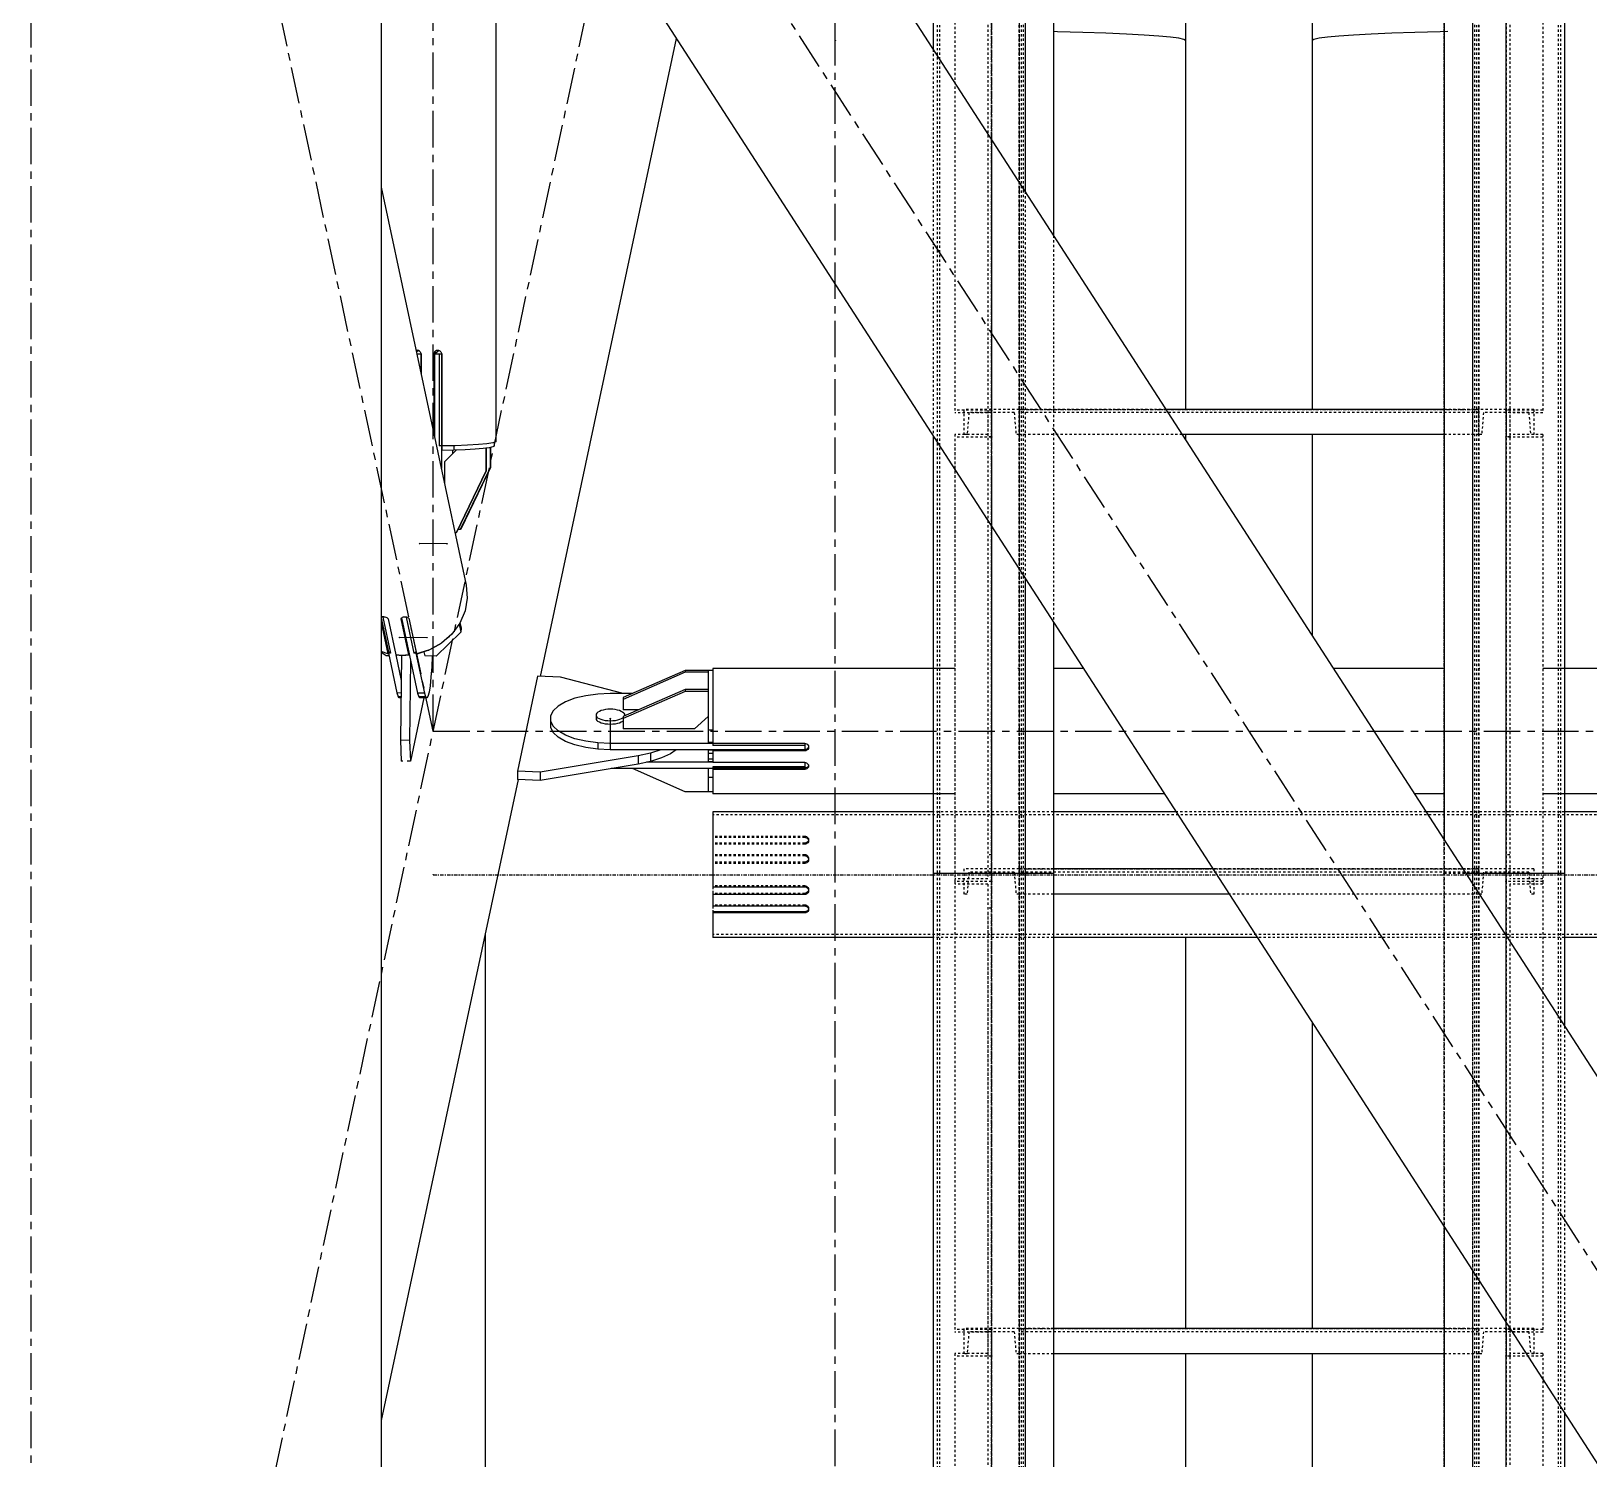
# Model space of a CAD drawing. Header units: millimetres. Extents: x 5143 to 30813, y 232 to 21408.
# Drawn here: x 11840 to 12179, y 7791.9 to 8102.6 of the extents above; entities that cross this region are included whole.
import ezdxf

# ---------------------------------------------------------------- set-up
doc = ezdxf.new("R2010")
doc.units = ezdxf.units.MM
doc.header["$LTSCALE"] = 0.25
for name, pattern in [('CENTER', [50.8, 31.75, -6.35, 6.35, -6.35]), ('XKITLINE00', [0]), ('XKITLINE02', [4, 2, -2]), ('XKITLINE03', [6, 3, -1, 1, -1])]:
    doc.linetypes.add(name, pattern=pattern)

msp = doc.modelspace()

# ---------------------------------------------------------------- linework, layer by layer
at = {"color": 3, "linetype": 'XKITLINE02'}
for p, q in [((12037.16, 9590.91), (12037.15, 7919.31)), ((12037.69, 9590.91), (12037.69, 7919.31)), ((12054.92, 9590.91), (12054.92, 7919.31)), ((12055, 9590.95), (12055, 7919.31)), ((12055.46, 9590.91), (12055.45, 7919.31)), ((12055.85, 9590.95), (12055.85, 7919.31)), ((12147.49, 9590.95), (12147.48, 7919.31)), ((12147.49, 9590.95), (12147.48, 7919.31)), ((12154.14, 9590.95), (12154.13, 7919.31)), ((12154.14, 9590.95), (12154.13, 7919.31)), ((12154.54, 9590.91), (12154.53, 7919.31)), ((12154.99, 9590.95), (12154.98, 7919.31)), ((12154.99, 9590.95), (12154.98, 7919.31)), ((12155.07, 9590.91), (12155.07, 7919.31)), ((12172.3, 9590.91), (12172.3, 7919.31)), ((12172.84, 9590.91), (12172.83, 7919.31)), ((12041, 8117.52), (12041, 8019.49)), ((12048.2, 8116.94), (12048.2, 8014.27)), ((12049, 8117.52), (12049, 8014.27)), ((12160.98, 8117.52), (12160.98, 8014.27)), ((12161.78, 8116.94), (12161.78, 8014.27)), ((12168.98, 8117.52), (12168.98, 8019.49)), ((12036.3, 8098.61), (12036.3, 8014.5)), ((12049, 8078.96), (12049, 8020.07)), ((12056.3, 8067.66), (12056.3, 7983.55)), ((12062.5, 8058.07), (12062.5, 7973.96)), ((12049, 8020.07), (12041, 8020.07)), ((12048.2, 8019.49), (12041, 8019.49)), ((12043, 8020.27), (12043, 8014.77)), ((12055, 8020.27), (12043, 8020.27)), ((12043, 8020.27), (12043, 8014.77)), ((12044.07, 8019.57), (12043.68, 8014.77)), ((12044.07, 8019.57), (12043.68, 8014.77)), ((12053.94, 8019.57), (12044.07, 8019.57)), ((12049, 8020.09), (12048.2, 8020.09)), ((12048.2, 8020.09), (12048.2, 7918.11)), ((12049, 8020.09), (12049, 7922.34)), ((12053.94, 8019.57), (12054.32, 8014.77)), ((12053.94, 8019.57), (12054.32, 8014.77)), ((12055, 8020.27), (12055, 8014.77)), ((12055, 8020.27), (12055, 8014.77)), ((12055, 8020.27), (12055, 8014.77)), ((12086.93, 8020.27), (12055, 8020.27)), ((12154.98, 8019.57), (12055, 8019.57)), ((12154.98, 8020.27), (12147.48, 8020.27)), ((12154.98, 8020.27), (12154.98, 8014.77)), ((12154.98, 8020.27), (12154.98, 8014.77)), ((12166.98, 8020.27), (12154.98, 8020.27)), ((12154.98, 8020.27), (12154.98, 8014.77)), ((12156.05, 8019.57), (12155.66, 8014.77)), ((12156.05, 8019.57), (12155.66, 8014.77)), ((12165.92, 8019.57), (12156.05, 8019.57)), ((12160.98, 8020.09), (12160.98, 7917.52)), ((12161.78, 8020.09), (12160.98, 8020.09)), ((12168.98, 8020.07), (12160.98, 8020.07)), ((12161.78, 8020.09), (12161.78, 7918.11)), ((12168.98, 8019.49), (12161.78, 8019.49)), ((12165.92, 8019.57), (12166.3, 8014.77)), ((12165.92, 8019.57), (12166.3, 8014.77)), ((12166.98, 8020.27), (12166.98, 8014.77)), ((12166.98, 8020.27), (12166.98, 8014.77)), ((12048.2, 8014.84), (12041, 8014.84)), ((12041, 8014.84), (12041, 7919.31)), ((12049, 8014.26), (12041, 8014.26)), ((12043.68, 8014.77), (12043, 8014.77)), ((12049, 8014.27), (12048.2, 8014.27)), ((12055, 8014.77), (12054.32, 8014.77)), ((12090.49, 8014.77), (12055, 8014.77)), ((12154.98, 8014.77), (12147.48, 8014.77)), ((12155.66, 8014.77), (12154.98, 8014.77)), ((12161.78, 8014.27), (12160.98, 8014.27)), ((12168.98, 8014.26), (12160.98, 8014.26)), ((12168.98, 8014.84), (12161.78, 8014.84)), ((12166.98, 8014.77), (12166.3, 8014.77)), ((12168.98, 8014.84), (12168.98, 7917.52)), ((12041, 8011.96), (12041, 7917.52)), ((12049, 8008.49), (12049, 7917.52)), ((12062.5, 7932.67), (12036.3, 7932.67)), ((12143.56, 7932.67), (12089.19, 7932.67)), ((12173.68, 7932.67), (12147.48, 7932.67)), ((11988.33, 7932.07), (11988.33, 7926.83)), ((12221.66, 7932.07), (11988.33, 7932.07)), ((12008.33, 7927.36), (11988.33, 7927.36)), ((12008.33, 7927.09), (11988.33, 7927.09)), ((11988.33, 7926.83), (11988.33, 7919.31)), ((12008.33, 7925.9), (11988.33, 7925.9)), ((12008.33, 7925.65), (11988.33, 7925.65)), ((12008.33, 7927.36), (12008.33, 7927.09)), ((12008.6, 7927.31), (12008.33, 7927.36)), ((12008.6, 7927.06), (12008.33, 7927.09)), ((12008.6, 7925.93), (12008.33, 7925.9)), ((12008.33, 7925.9), (12008.33, 7925.65)), ((12008.6, 7925.68), (12008.33, 7925.65)), ((12008.83, 7927.22), (12008.6, 7927.31)), ((12008.83, 7926.97), (12008.6, 7927.06)), ((12008.83, 7926.04), (12008.6, 7925.93)), ((12008.6, 7925.93), (12008.6, 7925.68)), ((12008.83, 7925.79), (12008.6, 7925.68)), ((12009.02, 7927.06), (12008.83, 7927.22)), ((12008.87, 7926.94), (12008.83, 7926.97)), ((12009.02, 7926.2), (12008.83, 7926.04)), ((12009.02, 7925.95), (12008.83, 7925.79)), ((12009.02, 7926.81), (12008.87, 7926.94)), ((12009.02, 7927.06), (12009.14, 7926.86)), ((12009.02, 7926.81), (12009.14, 7926.61)), ((12009.14, 7926.4), (12009.02, 7926.2)), ((12009.14, 7926.15), (12009.02, 7925.95)), ((12009.14, 7926.86), (12009.18, 7926.63)), ((12009.18, 7926.63), (12009.14, 7926.4)), ((12009.14, 7926.61), (12009.18, 7926.38)), ((12009.18, 7926.38), (12009.14, 7926.15)), ((12009.18, 7926.63), (12009.18, 7926.38)), ((12008.33, 7923.35), (11988.33, 7923.35)), ((12008.33, 7923.1), (11988.33, 7923.1)), ((12008.6, 7923.31), (12008.33, 7923.35)), ((12008.33, 7923.35), (12008.33, 7923.1)), ((12008.6, 7923.06), (12008.33, 7923.1)), ((12008.83, 7923.19), (12008.6, 7923.31)), ((12008.6, 7923.31), (12008.6, 7923.06)), ((12008.83, 7922.94), (12008.6, 7923.06)), ((12009.02, 7923.01), (12008.83, 7923.19)), ((12009.02, 7922.76), (12008.83, 7922.94)), ((12009.02, 7923.01), (12009.14, 7922.79)), ((12009.02, 7922.76), (12009.14, 7922.54)), ((12009.14, 7922.28), (12009.02, 7922.06)), ((12009.14, 7922.79), (12009.18, 7922.53)), ((12009.14, 7922.54), (12009.18, 7922.34)), ((12009.15, 7922.34), (12009.14, 7922.28)), ((12009.18, 7922.29), (12009.14, 7922.03)), ((12009.18, 7922.53), (12009.15, 7922.34)), ((12009.18, 7922.53), (12009.18, 7922.29)), ((12009.18, 7922.34), (12009.18, 7922.29)), ((12049, 7923.35), (12048.2, 7923.35)), ((12161.78, 7923.35), (12160.98, 7923.35)), ((12008.33, 7921.72), (11988.33, 7921.72)), ((12008.33, 7921.45), (11988.33, 7921.45)), ((12008.6, 7921.78), (12008.33, 7921.72)), ((12008.33, 7921.72), (12008.33, 7921.45)), ((12008.6, 7921.5), (12008.33, 7921.45)), ((12008.83, 7921.88), (12008.6, 7921.78)), ((12008.83, 7921.62), (12008.6, 7921.5)), ((12009.02, 7922.06), (12008.83, 7921.88)), ((12008.87, 7921.66), (12008.83, 7921.62)), ((12009.02, 7921.81), (12008.87, 7921.66)), ((12009.14, 7922.03), (12009.02, 7921.81)), ((12037.15, 7919.31), (12037.16, 6234.33)), ((12037.69, 7919.31), (12037.69, 6234.33)), ((12043, 7920.27), (12043, 7914.77)), ((12055, 7920.27), (12043, 7920.27)), ((12043, 7920.27), (12043, 7914.77)), ((12044.07, 7919.57), (12043.68, 7914.77)), ((12044.07, 7919.57), (12043.68, 7914.77)), ((12053.94, 7919.57), (12044.07, 7919.57)), ((12053.94, 7919.57), (12054.32, 7914.77)), ((12053.94, 7919.57), (12054.32, 7914.77)), ((12054.92, 7919.31), (12054.93, 6234.33)), ((12055, 7920.27), (12055, 7914.77)), ((12055, 7920.27), (12055, 7914.77)), ((12055, 7920.27), (12055, 7914.77)), ((12062.5, 7920.27), (12055, 7920.27)), ((12154.98, 7919.57), (12055, 7919.57)), ((12062.5, 7919.31), (12055, 7919.31)), ((12062.5, 7919.31), (12055, 7919.31)), ((12055, 7919.31), (12055, 6234.33)), ((12055.45, 7919.31), (12055.46, 6234.33)), ((12055.85, 7919.31), (12055.85, 6234.33)), ((12154.98, 7920.27), (12097.2, 7920.27)), ((12154.98, 7919.31), (12147.48, 7919.31)), ((12147.48, 7919.31), (12147.48, 6234.33)), ((12147.48, 7919.31), (12147.48, 7842.48)), ((12154.98, 7919.31), (12147.48, 7919.31)), ((12154.98, 7919.31), (12153.68, 7919.31)), ((12154.98, 7919.31), (12153.68, 7919.31)), ((12153.68, 7919.31), (12153.68, 6234.33)), ((12154.13, 7919.31), (12154.13, 6234.33)), ((12154.53, 7919.31), (12154.53, 6234.33)), ((12154.98, 7920.27), (12154.98, 7914.77)), ((12166.98, 7920.27), (12154.98, 7920.27)), ((12154.98, 7920.27), (12154.98, 7914.77)), ((12154.98, 7920.27), (12154.98, 7914.77)), ((12154.98, 7919.31), (12154.98, 6234.33)), ((12155.07, 7919.31), (12155.06, 6234.33)), ((12156.05, 7919.57), (12155.66, 7914.77)), ((12156.05, 7919.57), (12155.66, 7914.77)), ((12165.92, 7919.57), (12156.05, 7919.57)), ((12165.92, 7919.57), (12166.3, 7914.77)), ((12165.92, 7919.57), (12166.3, 7914.77)), ((12166.98, 7920.27), (12166.98, 7914.77)), ((12166.98, 7920.27), (12166.98, 7914.77)), ((12172.3, 7919.31), (12172.3, 6234.33)), ((12172.83, 7919.31), (12172.83, 6234.33)), ((12008.33, 7916.6), (11988.33, 7916.6)), ((11988.33, 7916.5), (11988.33, 7914.95)), ((11988.33, 7916.33), (11988.33, 7905.98)), ((12008.6, 7916.55), (12008.33, 7916.6)), ((12008.33, 7916.6), (12008.33, 7916.33)), ((12008.83, 7916.42), (12008.6, 7916.55)), ((12008.83, 7916.42), (12008.87, 7916.39)), ((12009.02, 7916.24), (12008.87, 7916.39)), ((12009.02, 7916.24), (12009.14, 7916.01)), ((12009.14, 7916.01), (12009.18, 7915.76)), ((12009.18, 7915.76), (12009.16, 7915.64)), ((12009.18, 7915.76), (12009.18, 7915.51)), ((12048.2, 7918.11), (12041, 7918.11)), ((12041, 7917.52), (12041, 7819.49)), ((12049, 7917.52), (12041, 7917.52)), ((12049, 7917.52), (12041, 7917.52)), ((12048.2, 7916.94), (12041, 7916.94)), ((12048.2, 7916.94), (12048.2, 7817.17)), ((12049, 7917.52), (12049, 7814.27)), ((12153.68, 7917), (12153.68, 7832.89)), ((12160.98, 7917.52), (12160.98, 7814.27)), ((12168.98, 7917.52), (12160.98, 7917.52)), ((12168.98, 7917.52), (12160.98, 7917.52)), ((12168.98, 7918.11), (12161.78, 7918.11)), ((12161.78, 7916.94), (12161.78, 7814.27)), ((12168.98, 7916.94), (12161.78, 7916.94)), ((12168.98, 7917.52), (12168.98, 7819.49)), ((12008.33, 7914.95), (11988.33, 7914.95)), ((11988.33, 7913.36), (11988.33, 7912.15)), ((12008.33, 7912.4), (11988.33, 7912.4)), ((11988.33, 7912.15), (11988.33, 7910.86)), ((12008.6, 7912.37), (12008.33, 7912.4)), ((12008.33, 7912.4), (12008.33, 7912.15)), ((12008.83, 7912.26), (12008.6, 7912.37)), ((12008.6, 7912.37), (12008.6, 7912.12)), ((12009.02, 7912.1), (12008.83, 7912.26)), ((12009.02, 7912.1), (12009.14, 7911.9)), ((12043.68, 7914.77), (12043, 7914.77)), ((12055, 7914.77), (12054.32, 7914.77)), ((12062.5, 7914.77), (12055, 7914.77)), ((12154.98, 7914.77), (12100.76, 7914.77)), ((12155.66, 7914.77), (12154.98, 7914.77)), ((12166.98, 7914.77), (12166.3, 7914.77)), ((12008.85, 7910.84), (12008.83, 7910.83)), ((12009.14, 7911.9), (12009.18, 7911.67)), ((12009.18, 7911.67), (12009.16, 7911.54)), ((12009.18, 7911.67), (12009.18, 7911.42)), ((12049, 7911.72), (12048.2, 7911.72)), ((12048.2, 7910.74), (12048.2, 7814.27)), ((12161.78, 7911.72), (12160.98, 7911.72)), ((11988.33, 7907.98), (11988.33, 7906.85)), ((11988.33, 7906.24), (11988.33, 7905.78)), ((12221.66, 7905.98), (11988.33, 7905.98)), ((12062.5, 7905.38), (12036.3, 7905.38)), ((12173.68, 7905.38), (12106.83, 7905.38)), ((12173.68, 7886.06), (12173.68, 7801.95)), ((12049, 7820.07), (12041, 7820.07)), ((12048.2, 7819.49), (12041, 7819.49)), ((12043, 7820.27), (12043, 7814.77)), ((12055, 7820.27), (12043, 7820.27)), ((12043, 7820.27), (12043, 7814.77)), ((12044.07, 7819.57), (12043.68, 7814.77)), ((12044.07, 7819.57), (12043.68, 7814.77)), ((12053.94, 7819.57), (12044.07, 7819.57)), ((12049, 7820.09), (12048.2, 7820.09)), ((12048.2, 7820.09), (12048.2, 7718.11)), ((12049, 7820.09), (12049, 7717.52)), ((12053.94, 7819.57), (12054.32, 7814.77)), ((12053.94, 7819.57), (12054.32, 7814.77)), ((12055, 7820.27), (12055, 7814.77)), ((12055, 7820.27), (12055, 7814.77)), ((12055, 7820.27), (12055, 7814.77)), ((12062.5, 7820.27), (12055, 7820.27)), ((12154.98, 7819.57), (12055, 7819.57)), ((12154.98, 7820.27), (12147.48, 7820.27)), ((12154.98, 7820.27), (12154.98, 7814.77)), ((12154.98, 7820.27), (12154.98, 7814.77)), ((12166.98, 7820.27), (12154.98, 7820.27)), ((12154.98, 7820.27), (12154.98, 7814.77)), ((12156.05, 7819.57), (12155.66, 7814.77)), ((12156.05, 7819.57), (12155.66, 7814.77)), ((12165.92, 7819.57), (12156.05, 7819.57)), ((12160.98, 7820.09), (12160.98, 7717.52)), ((12161.78, 7820.09), (12160.98, 7820.09)), ((12168.98, 7820.07), (12160.98, 7820.07)), ((12161.78, 7820.09), (12161.78, 7718.11)), ((12168.98, 7819.49), (12161.78, 7819.49)), ((12165.92, 7819.57), (12166.3, 7814.77)), ((12165.92, 7819.57), (12166.3, 7814.77)), ((12166.98, 7820.27), (12166.98, 7814.77)), ((12166.98, 7820.27), (12166.98, 7814.77)), ((12048.2, 7814.84), (12041, 7814.84)), ((12041, 7814.84), (12041, 7717.52)), ((12049, 7814.26), (12041, 7814.26)), ((12043.68, 7814.77), (12043, 7814.77)), ((12049, 7814.27), (12048.2, 7814.27)), ((12055, 7814.77), (12054.32, 7814.77)), ((12062.5, 7814.77), (12055, 7814.77)), ((12154.98, 7814.77), (12147.48, 7814.77)), ((12155.66, 7814.77), (12154.98, 7814.77)), ((12161.78, 7814.27), (12160.98, 7814.27)), ((12168.98, 7814.26), (12160.98, 7814.26)), ((12168.98, 7814.84), (12161.78, 7814.84)), ((12166.98, 7814.77), (12166.3, 7814.77)), ((12168.98, 7814.84), (12168.98, 7717.52))]:
    msp.add_line(p, q, dxfattribs=at)
at = {"color": 1, "linetype": 'XKITLINE03'}
for p, q in [((12049, 7919.31), (12049.01, 9590.91)), ((12055, 9590.95), (12055, 7919.31)), ((12147.48, 7919.31), (12147.49, 9590.95)), ((12160.98, 7919.31), (12160.99, 9590.91)), ((12049, 8117.52), (12049, 8020.07)), ((12160.98, 8020.07), (12160.98, 8117.52)), ((12055, 8020.27), (12055, 8020.27)), ((12055, 8020.27), (12154.98, 8020.27)), ((12154.98, 8020.27), (12154.98, 8020.27)), ((12049, 8014.26), (12049, 7917.52)), ((12160.98, 7917.52), (12160.98, 8014.26)), ((11927.5, 7919.02), (12282.5, 7919.02)), ((12049.01, 6234.33), (12049, 7919.31)), ((12055, 7920.27), (12055, 7920.27)), ((12055, 7920.27), (12154.98, 7920.27)), ((12055, 7919.31), (12055, 6234.33)), ((12147.48, 6234.33), (12147.48, 7919.31)), ((12154.98, 7920.27), (12154.98, 7920.27)), ((12160.98, 6234.33), (12160.98, 7919.31)), ((12049, 7917.52), (12049, 7820.07)), ((12160.98, 7820.07), (12160.98, 7917.52)), ((12055, 7820.27), (12055, 7820.27)), ((12055, 7820.27), (12154.98, 7820.27)), ((12154.98, 7820.27), (12154.98, 7820.27)), ((12049, 7814.26), (12049, 7717.52)), ((12160.98, 7717.52), (12160.98, 7814.26))]:
    msp.add_line(p, q, dxfattribs=at)
at = {"color": 8, "linetype": 'CENTER'}
for p, q in [((11840, 7286.23), (11840, 8951.04)), ((12015, 8100.54), (12015, 8908.22)), ((11927.5, 7950.27), (11927.5, 8770.27)), ((11840, 7540.27), (12015, 8360.27)), ((11927.5, 7950.27), (11840, 8360.27)), ((12370, 7540.27), (11840, 8360.27)), ((12015, 6431.43), (12015, 8100.54)), ((11930.48, 7991.02), (11924.51, 7991.06)), ((11926.14, 7970.58), (11920.17, 7970.62)), ((11966.03, 7953), (11966.03, 7947.54)), ((11927.5, 7950.27), (12282.5, 7950.27))]:
    msp.add_line(p, q, dxfattribs=at)
at = {"color": 7, "linetype": 'XKITLINE00'}
for p, q in [((12036.3, 8337.53), (12036.3, 8098.61)), ((12056.3, 8337.53), (12056.3, 8067.66)), ((12062.5, 8337.53), (12062.5, 8058.07)), ((12147.48, 8337.53), (12147.48, 7926.59)), ((12153.68, 8337.53), (12153.68, 7919.31)), ((12173.68, 8337.53), (12173.68, 7919.31)), ((12147.48, 8020.27), (12086.93, 8020.27)), ((12036.3, 8014.5), (12036.3, 7919.31)), ((12147.48, 8014.77), (12090.49, 8014.77)), ((12056.3, 7983.55), (12056.3, 7919.31)), ((12062.5, 7973.96), (12062.5, 7919.31)), ((11988.33, 7932.67), (11988.33, 7916.33)), ((12036.3, 7932.67), (11988.33, 7932.67)), ((12089.19, 7932.67), (12062.5, 7932.67)), ((12147.48, 7932.67), (12143.56, 7932.67)), ((12221.66, 7932.67), (12173.68, 7932.67)), ((12056.3, 7919.31), (12036.3, 7919.31)), ((12056.3, 7919.31), (12036.3, 7919.31)), ((12036.3, 7919.31), (12036.31, 7563.05)), ((12062.5, 7919.31), (12056.3, 7919.31)), ((12062.5, 7919.31), (12056.3, 7919.31)), ((12056.3, 7919.31), (12056.31, 7563.05)), ((12097.2, 7920.27), (12062.5, 7920.27)), ((12062.5, 7919.31), (12062.5, 7563.05)), ((12153.68, 7919.31), (12152.19, 7919.31)), ((12153.68, 7919.31), (12152.19, 7919.31)), ((12173.68, 7919.31), (12153.68, 7919.31)), ((12153.68, 7919.31), (12153.68, 7917)), ((12173.68, 7919.31), (12153.68, 7919.31)), ((12173.68, 7919.31), (12173.68, 7886.06)), ((12008.33, 7916.33), (11988.33, 7916.33)), ((12008.6, 7916.27), (12008.33, 7916.33)), ((12008.83, 7916.17), (12008.6, 7916.27)), ((12009.02, 7915.99), (12008.83, 7916.17)), ((12009.02, 7915.99), (12009.14, 7915.77)), ((12009.14, 7915.51), (12009.02, 7915.29)), ((12009.14, 7915.77), (12009.18, 7915.51)), ((12009.16, 7915.64), (12009.14, 7915.51)), ((12009.18, 7915.51), (12009.14, 7915.26)), ((11988.33, 7914.95), (11988.33, 7912.15)), ((12008.33, 7914.7), (11988.33, 7914.7)), ((12008.33, 7912.15), (11988.33, 7912.15)), ((12008.6, 7914.99), (12008.33, 7914.95)), ((12008.33, 7914.95), (12008.33, 7914.7)), ((12008.6, 7914.74), (12008.33, 7914.7)), ((12008.6, 7912.12), (12008.33, 7912.15)), ((12008.83, 7915.11), (12008.6, 7914.99)), ((12008.6, 7914.99), (12008.6, 7914.74)), ((12008.83, 7914.86), (12008.6, 7914.74)), ((12008.83, 7912.01), (12008.6, 7912.12)), ((12009.02, 7915.29), (12008.83, 7915.11)), ((12009.02, 7915.04), (12008.83, 7914.86)), ((12009.02, 7911.85), (12008.83, 7912.01)), ((12009.14, 7915.26), (12009.02, 7915.04)), ((12100.76, 7914.77), (12062.5, 7914.77)), ((12008.33, 7910.95), (11988.33, 7910.95)), ((11988.33, 7910.86), (11988.33, 7908.53)), ((12008.33, 7910.69), (11988.33, 7910.69)), ((12008.6, 7910.99), (12008.33, 7910.95)), ((12008.33, 7910.95), (12008.33, 7910.69)), ((12008.6, 7910.74), (12008.33, 7910.69)), ((12008.83, 7911.08), (12008.6, 7910.99)), ((12008.83, 7910.83), (12008.6, 7910.74)), ((12008.87, 7911.1), (12008.83, 7911.08)), ((12009.02, 7910.99), (12008.85, 7910.84)), ((12009.02, 7911.24), (12008.87, 7911.1)), ((12009.02, 7911.85), (12009.14, 7911.65)), ((12009.14, 7911.44), (12009.02, 7911.24)), ((12009.14, 7911.19), (12009.02, 7910.99)), ((12009.14, 7911.65), (12009.18, 7911.42)), ((12009.16, 7911.54), (12009.14, 7911.44)), ((12009.18, 7911.42), (12009.14, 7911.19)), ((11988.33, 7908.53), (11988.33, 7905.78)), ((11988.33, 7905.78), (11988.33, 7905.38)), ((12036.3, 7905.38), (11988.33, 7905.38)), ((12106.83, 7905.38), (12062.5, 7905.38)), ((12221.66, 7905.38), (12173.68, 7905.38)), ((12147.48, 7842.48), (12147.48, 7563.05)), ((12153.68, 7832.89), (12153.68, 7563.05)), ((12147.48, 7820.27), (12062.5, 7820.27)), ((12147.48, 7814.77), (12062.5, 7814.77)), ((12173.68, 7801.95), (12173.68, 7563.05))]:
    msp.add_line(p, q, dxfattribs=at)
at = {"color": 8, "linetype": 'XKITLINE00'}
for p, q in [((11986.39, 8175.84), (12262.02, 7749.39)), ((11941.09, 8159.87), (11941.09, 8013.19)), ((11916.2, 8150.56), (11916.2, 7576.88)), ((11947.97, 8151.16), (12223.6, 7724.71)), ((12091.2, 8114.77), (12091.2, 8100.54)), ((12118.8, 8114.77), (12118.8, 8100.54)), ((12063.34, 8102.46), (12062.5, 8102.48)), ((12068.88, 8102.3), (12063.34, 8102.46)), ((12073.9, 8102.12), (12068.88, 8102.3)), ((12073.9, 8102.12), (12068.88, 8102.3)), ((12078.35, 8101.92), (12073.9, 8102.12)), ((12078.35, 8101.92), (12073.9, 8102.12)), ((12082.2, 8101.71), (12078.35, 8101.92)), ((12082.2, 8101.71), (12078.35, 8101.92)), ((12131.64, 8101.92), (12127.79, 8101.71)), ((12131.64, 8101.92), (12127.79, 8101.71)), ((12136.09, 8102.12), (12131.64, 8101.92)), ((12136.09, 8102.12), (12131.64, 8101.92)), ((12141.11, 8102.3), (12136.09, 8102.12)), ((12141.11, 8102.3), (12136.09, 8102.12)), ((12146.65, 8102.46), (12141.11, 8102.3)), ((12148.31, 8102.5), (12146.65, 8102.46)), ((11980.38, 8101.01), (11950.75, 7962.16)), ((12085.39, 8101.49), (12082.2, 8101.71)), ((12085.39, 8101.49), (12082.2, 8101.71)), ((12087.91, 8101.26), (12085.39, 8101.49)), ((12087.91, 8101.26), (12085.39, 8101.49)), ((12089.73, 8101.02), (12087.91, 8101.26)), ((12089.73, 8101.02), (12087.91, 8101.26)), ((12090.83, 8100.78), (12089.73, 8101.02)), ((12090.83, 8100.78), (12089.73, 8101.02)), ((12091.2, 8100.54), (12090.83, 8100.78)), ((12091.2, 8100.54), (12090.83, 8100.78)), ((12091.2, 8100.54), (12091.2, 8020.27)), ((12119.16, 8100.78), (12118.8, 8100.54)), ((12119.16, 8100.78), (12118.8, 8100.54)), ((12118.8, 8100.54), (12118.8, 8020.27)), ((12120.26, 8101.02), (12119.16, 8100.78)), ((12120.26, 8101.02), (12119.16, 8100.78)), ((12122.08, 8101.26), (12120.26, 8101.02)), ((12122.08, 8101.26), (12120.26, 8101.02)), ((12124.6, 8101.49), (12122.08, 8101.26)), ((12124.6, 8101.49), (12122.08, 8101.26)), ((12127.79, 8101.71), (12124.6, 8101.49)), ((12127.79, 8101.71), (12124.6, 8101.49)), ((11916.2, 8068.62), (11934.68, 7982)), ((11924, 8033.14), (11923.77, 8033.1)), ((11924.28, 8033.08), (11923.85, 8032.75)), ((11924.78, 8032.31), (11923.94, 8032.31)), ((11924.26, 8033.09), (11924, 8033.14)), ((11924.5, 8032.97), (11924.26, 8033.09)), ((11924.5, 8032.97), (11924.68, 8032.78)), ((11924.68, 8032.78), (11924.8, 8032.54)), ((11924.83, 8032.35), (11924.78, 8032.31)), ((11924.78, 8032.31), (11924.78, 8028.41)), ((11924.8, 8032.54), (11924.84, 8032.28)), ((11924.84, 8032.28), (11924.84, 8028.11)), ((11927.67, 8032.52), (11927.63, 8032.26)), ((11927.68, 8032.3), (11927.63, 8032.26)), ((11927.63, 8032.26), (11927.63, 8015.05)), ((11927.79, 8032.76), (11927.67, 8032.52)), ((11927.73, 8032.56), (11927.67, 8032.52)), ((11927.73, 8032.56), (11927.68, 8032.3)), ((11927.68, 8032.3), (11927.68, 8014.79)), ((11927.85, 8032.8), (11927.73, 8032.56)), ((11928.77, 8033.06), (11927.76, 8032.29)), ((11928.81, 8032.28), (11927.76, 8032.29)), ((11927.76, 8032.29), (11927.76, 8014.41)), ((11927.98, 8032.94), (11927.79, 8032.76)), ((11928.01, 8032.96), (11927.85, 8032.8)), ((11928.22, 8033.06), (11927.98, 8032.94)), ((11928.48, 8033.11), (11928.22, 8033.06)), ((11928.75, 8033.07), (11928.48, 8033.11)), ((11928.99, 8032.95), (11928.75, 8033.07)), ((11929.28, 8032.29), (11928.81, 8032.28)), ((11928.81, 8032.28), (11928.81, 8012.33)), ((11929.18, 8032.76), (11928.99, 8032.95)), ((11929.18, 8032.76), (11929.28, 8032.52)), ((11929.28, 8032.52), (11929.34, 8032.26)), ((11929.32, 8032.33), (11929.28, 8032.29)), ((11929.28, 8032.29), (11929.28, 8012.35)), ((11929.34, 8032.26), (11929.34, 8012.31)), ((12091.2, 8014.77), (12091.2, 8013.68)), ((12118.8, 8014.77), (12118.8, 7970.98)), ((11929.28, 8012.35), (11928.81, 8012.33)), ((11929.26, 8012.33), (11928.81, 8012.33)), ((11929.28, 8012.35), (11929.26, 8012.33)), ((11929.26, 8012.33), (11929.26, 8007.41)), ((11932.24, 8012.36), (11929.34, 8012.31)), ((11929.38, 8012.31), (11929.38, 8011.34)), ((11932.01, 8011.39), (11929.38, 8011.34)), ((11932.51, 8011.41), (11929.97, 8008.88)), ((11931.71, 8011.39), (11931.71, 8010.61)), ((11932.01, 8012.36), (11932.01, 8011.39)), ((11934.46, 8011.48), (11932.01, 8011.39)), ((11934.97, 8012.46), (11932.24, 8012.36)), ((11936.61, 8011.6), (11934.46, 8011.48)), ((11937.33, 8012.6), (11934.97, 8012.46)), ((11938.38, 8011.75), (11936.61, 8011.6)), ((11939.19, 8012.78), (11937.33, 8012.6)), ((11938.91, 8011.81), (11938.38, 8011.75)), ((11938.93, 8011.81), (11938.91, 8011.81)), ((11939.69, 8011.92), (11938.93, 8011.82)), ((11938.93, 8011.82), (11938.93, 8011.81)), ((11938.93, 8011.81), (11938.93, 8006.83)), ((11939.02, 8011.83), (11939.02, 8006.9)), ((11940.46, 8012.98), (11939.19, 8012.78)), ((11940.49, 8012.1), (11939.69, 8011.92)), ((11939.86, 8011.96), (11939.86, 8007.54)), ((11939.96, 8011.98), (11939.96, 8007.62)), ((11941.09, 8013.19), (11940.46, 8012.98)), ((11940.74, 8012.3), (11940.49, 8012.1)), ((11940.74, 8013.08), (11940.74, 8012.3)), ((11929.97, 8008.88), (11929.97, 8004.08)), ((11939.86, 8007.54), (11933.39, 7994.12)), ((11939.96, 8007.62), (11933.49, 7994.19)), ((11939.96, 8007.62), (11939.86, 8007.54)), ((11938.93, 8006.83), (11932.46, 7993.41)), ((11939.02, 8006.9), (11932.55, 7993.48)), ((11939.02, 8006.9), (11938.93, 8006.83)), ((11932.46, 7993.41), (11932.25, 7993.41)), ((11932.55, 7993.48), (11932.46, 7993.41)), ((11933.39, 7994.12), (11932.86, 7994.13)), ((11933.49, 7994.19), (11933.39, 7994.12)), ((11934.68, 7982), (11934.89, 7979.2)), ((11934.89, 7979.2), (11934.42, 7976.41)), ((11916.28, 7975.1), (11916.2, 7975.07)), ((11916.2, 7974.87), (11917.77, 7967.49)), ((11916.2, 7974.61), (11917.68, 7967.66)), ((11916.2, 7973.9), (11917.65, 7967.08)), ((11916.5, 7975.12), (11916.28, 7975.1)), ((11916.54, 7975.05), (11916.43, 7975.11)), ((11916.76, 7975.11), (11916.5, 7975.12)), ((11916.54, 7975.05), (11918.21, 7967.25)), ((11917.07, 7975.05), (11916.54, 7975.05)), ((11917.02, 7975.06), (11916.76, 7975.11)), ((11917.27, 7974.99), (11917.02, 7975.06)), ((11917.47, 7974.89), (11917.27, 7974.99)), ((11917.61, 7974.79), (11917.47, 7974.89)), ((11917.61, 7974.79), (11917.67, 7974.68)), ((11917.67, 7974.68), (11919.33, 7966.88)), ((11920.48, 7974.77), (11920.46, 7974.66)), ((11920.46, 7974.66), (11922.12, 7966.86)), ((11920.58, 7974.87), (11920.48, 7974.77)), ((11920.56, 7974.85), (11922.15, 7967.41)), ((11920.75, 7974.96), (11920.58, 7974.87)), ((11920.6, 7974.89), (11924.09, 7958.53)), ((11920.98, 7975.03), (11920.75, 7974.96)), ((11921.62, 7975.02), (11920.93, 7975.02)), ((11921.24, 7975.08), (11920.98, 7975.03)), ((11921.5, 7975.09), (11921.24, 7975.08)), ((11921.75, 7975.06), (11921.5, 7975.09)), ((11921.71, 7975.06), (11921.62, 7975.02)), ((11921.62, 7975.02), (11923.28, 7967.22)), ((11921.95, 7975.01), (11921.75, 7975.06)), ((11922.07, 7974.92), (11921.95, 7975.01)), ((11922.16, 7974.84), (11922.07, 7974.92)), ((11922.16, 7974.84), (11923.82, 7967.04)), ((11933.29, 7973.76), (11931.57, 7971.39)), ((11933.14, 7973.55), (11933.52, 7971.81)), ((11934.42, 7976.41), (11933.29, 7973.76)), ((11933.32, 7973.83), (11933.56, 7972.73)), ((11933.52, 7971.81), (11928.17, 7966.59)), ((11931.57, 7971.39), (11929.32, 7969.41)), ((11930.94, 7970.81), (11930.38, 7970.34)), ((11931.04, 7970.92), (11930.94, 7970.81)), ((11933.56, 7972.73), (11933.52, 7971.81)), ((11917.65, 7967.08), (11916.2, 7967.57)), ((11917.22, 7966.66), (11916.2, 7967.38)), ((11917.88, 7966.66), (11917.22, 7966.66)), ((11917.68, 7967.66), (11917.65, 7967.08)), ((11917.75, 7967.07), (11917.65, 7967.1)), ((11917.69, 7967.88), (11917.67, 7967.46)), ((11917.67, 7967.46), (11917.75, 7967.07)), ((11917.76, 7967.25), (11917.75, 7967.07)), ((11917.77, 7967.49), (11917.76, 7967.25)), ((11918.21, 7967.25), (11917.76, 7967.25)), ((11917.76, 7967.25), (11919.61, 7958.56)), ((11918.21, 7967.25), (11917.77, 7967.49)), ((11920.72, 7966.73), (11919.33, 7966.88)), ((11919.33, 7966.88), (11920.53, 7961.26)), ((11919.41, 7966.87), (11919.43, 7966.78)), ((11920.12, 7966.73), (11919.43, 7966.78)), ((11920.11, 7966.79), (11920.12, 7966.73)), ((11920.82, 7966.7), (11920.12, 7966.73)), ((11920.59, 7966.71), (11920.37, 7948.26)), ((11922.12, 7966.86), (11920.72, 7966.73)), ((11921.52, 7966.72), (11920.82, 7966.7)), ((11921.5, 7966.8), (11921.52, 7966.72)), ((11922.22, 7966.76), (11921.52, 7966.72)), ((11922.15, 7967.41), (11922.12, 7966.86)), ((11922.16, 7967.61), (11922.14, 7967.15)), ((11922.14, 7967.15), (11922.22, 7966.76)), ((11922.24, 7967.22), (11922.22, 7966.76)), ((11923.74, 7967.45), (11923.28, 7967.22)), ((11923.73, 7967.21), (11923.28, 7967.22)), ((11923.74, 7967.42), (11923.73, 7967.21)), ((11923.73, 7967.21), (11925.59, 7958.52)), ((11926.68, 7967.93), (11923.82, 7967.04)), ((11923.91, 7967.07), (11923.92, 7967.02)), ((11926.51, 7967.84), (11923.92, 7967.02)), ((11925.48, 7967.51), (11925.68, 7966.61)), ((11928.17, 7966.59), (11925.68, 7966.61)), ((11926.5, 7967.88), (11926.51, 7967.84)), ((11928.89, 7969.12), (11926.51, 7967.84)), ((11929.32, 7969.41), (11926.68, 7967.93)), ((11927.28, 7966.6), (11927.17, 7964.24)), ((11927.38, 7966.59), (11927.25, 7965.96)), ((11929.08, 7969.28), (11928.89, 7969.12)), ((11922.57, 7965.66), (11922.36, 7948.24)), ((11927.17, 7964.24), (11927.01, 7961.99)), ((11982.33, 7963.48), (11968.83, 7957.56)), ((11982.33, 7963.06), (11968.83, 7957.15)), ((11987.33, 7963.48), (11982.33, 7963.48)), ((11982.33, 7963.48), (11982.33, 7963.06)), ((11987.33, 7963.06), (11982.33, 7963.06)), ((11987.33, 7963.48), (11987.33, 7963.46)), ((11988.33, 7963.48), (11987.33, 7963.48)), ((11987.33, 7963.46), (11987.33, 7963.43)), ((11987.33, 7963.43), (11987.33, 7958.93)), ((11988.33, 7963.92), (11988.33, 7947.58)), ((12041, 7963.92), (11988.33, 7963.92)), ((12055, 7963.92), (12054.72, 7963.92)), ((12068.99, 7963.92), (12062.5, 7963.92)), ((12147.68, 7963.92), (12123.36, 7963.92)), ((12155.27, 7963.92), (12155.18, 7963.92)), ((12221.66, 7963.92), (12168.98, 7963.92)), ((11926.81, 7960.12), (11926.58, 7958.71)), ((11927.01, 7961.99), (11926.81, 7960.12)), ((11950.21, 7962.18), (11945.8, 7941.53)), ((11955.19, 7961.99), (11950.21, 7962.18)), ((11968.84, 7958.44), (11955.19, 7961.99)), ((11920.5, 7958.55), (11919.61, 7958.56)), ((11919.61, 7958.56), (11919.85, 7957.76)), ((11920.49, 7957.75), (11919.85, 7957.76)), ((11920.11, 7957.52), (11919.85, 7957.76)), ((11920.48, 7957.52), (11920.11, 7957.52)), ((11925.45, 7957.49), (11922.53, 7943.69)), ((11925.59, 7958.52), (11924.09, 7958.53)), ((11924.09, 7958.53), (11924.33, 7957.73)), ((11925.83, 7957.72), (11924.33, 7957.73)), ((11924.59, 7957.49), (11924.33, 7957.73)), ((11926.08, 7957.48), (11924.59, 7957.49)), ((11925.59, 7958.52), (11925.83, 7957.72)), ((11926.08, 7957.48), (11925.83, 7957.72)), ((11926.33, 7957.82), (11926.08, 7957.48)), ((11926.58, 7958.71), (11926.33, 7957.82)), ((11956.3, 7956.64), (11954.69, 7955.72)), ((11958.33, 7957.4), (11956.3, 7956.64)), ((11960.71, 7957.97), (11958.33, 7957.4)), ((11963.31, 7958.32), (11960.71, 7957.97)), ((11966.03, 7958.44), (11963.31, 7958.32)), ((11970.84, 7958.44), (11966.03, 7958.44)), ((11982.33, 7959.33), (11968.83, 7953.41)), ((11982.33, 7958.91), (11968.83, 7953)), ((11968.83, 7957.56), (11968.83, 7954.87)), ((11987.33, 7959.33), (11982.33, 7959.33)), ((11982.33, 7959.33), (11982.33, 7958.91)), ((11987.33, 7958.91), (11982.33, 7958.91)), ((11987.33, 7958.93), (11987.33, 7958.91)), ((11987.33, 7958.91), (11987.33, 7958.89)), ((11987.33, 7958.89), (11987.33, 7953.15)), ((11953.58, 7954.68), (11953.01, 7953.57)), ((11953.01, 7953.57), (11953.01, 7951.07)), ((11954.69, 7955.72), (11953.58, 7954.68)), ((11962.98, 7953.96), (11962.93, 7953.73)), ((11962.93, 7953.73), (11962.93, 7953)), ((11962.93, 7953.73), (11962.98, 7953.51)), ((11962.93, 7953), (11962.98, 7952.78)), ((11963.12, 7954.17), (11962.98, 7953.96)), ((11962.98, 7953.51), (11963.12, 7953.29)), ((11962.98, 7952.78), (11963.12, 7952.56)), ((11963.35, 7954.38), (11963.12, 7954.17)), ((11963.35, 7953.09), (11963.12, 7953.29)), ((11963.66, 7954.56), (11963.35, 7954.38)), ((11963.66, 7952.91), (11963.35, 7953.09)), ((11964.04, 7954.72), (11963.66, 7954.56)), ((11964.04, 7952.75), (11963.66, 7952.91)), ((11964.48, 7954.85), (11964.04, 7954.72)), ((11964.48, 7952.62), (11964.04, 7952.75)), ((11964.97, 7954.94), (11964.48, 7954.85)), ((11965.5, 7955), (11964.97, 7954.94)), ((11966.03, 7955.02), (11965.5, 7955)), ((11966.57, 7955), (11966.03, 7955.02)), ((11967.1, 7954.94), (11966.57, 7955)), ((11967.58, 7954.85), (11967.1, 7954.94)), ((11968.03, 7954.72), (11967.58, 7954.85)), ((11968.03, 7952.75), (11967.58, 7952.62)), ((11968.41, 7954.56), (11968.03, 7954.72)), ((11968.41, 7952.91), (11968.03, 7952.75)), ((11968.72, 7954.38), (11968.41, 7954.56)), ((11968.72, 7953.09), (11968.41, 7952.91)), ((11968.95, 7954.17), (11968.72, 7954.38)), ((11968.83, 7953.19), (11968.72, 7953.09)), ((11972.16, 7954.87), (11968.83, 7954.87)), ((11968.83, 7953.41), (11968.83, 7950.72)), ((11968.95, 7954.17), (11969.09, 7953.96)), ((11969.09, 7953.96), (11969.13, 7953.73)), ((11969.13, 7953.73), (11969.09, 7953.52)), ((11969.13, 7953.73), (11969.13, 7953.54)), ((11987.33, 7953.45), (11984.33, 7950.72)), ((11987.33, 7953.15), (11987.33, 7947.75)), ((11953.01, 7952.44), (11953.58, 7951.32)), ((11953.01, 7951.07), (11953.58, 7949.96)), ((11954.69, 7950.29), (11953.58, 7951.32)), ((11954.69, 7948.92), (11953.58, 7949.96)), ((11956.3, 7949.37), (11954.69, 7950.29)), ((11958.33, 7948.61), (11956.3, 7949.37)), ((11963.35, 7952.36), (11963.12, 7952.56)), ((11963.66, 7952.18), (11963.35, 7952.36)), ((11964.04, 7952.02), (11963.66, 7952.18)), ((11964.48, 7951.89), (11964.04, 7952.02)), ((11964.97, 7952.52), (11964.48, 7952.62)), ((11964.97, 7951.8), (11964.48, 7951.89)), ((11965.5, 7952.47), (11964.97, 7952.52)), ((11965.5, 7951.74), (11964.97, 7951.8)), ((11966.03, 7952.45), (11965.5, 7952.47)), ((11966.03, 7951.72), (11965.5, 7951.74)), ((11966.57, 7952.47), (11966.03, 7952.45)), ((11966.03, 7952.45), (11966.03, 7951.72)), ((11966.57, 7951.74), (11966.03, 7951.72)), ((11967.1, 7952.52), (11966.57, 7952.47)), ((11967.1, 7951.8), (11966.57, 7951.74)), ((11967.58, 7952.62), (11967.1, 7952.52)), ((11967.58, 7951.89), (11967.1, 7951.8)), ((11968.03, 7952.02), (11967.58, 7951.89)), ((11968.41, 7952.18), (11968.03, 7952.02)), ((11968.72, 7952.36), (11968.41, 7952.18)), ((11968.83, 7952.46), (11968.72, 7952.36)), ((11984.33, 7950.72), (11968.83, 7950.72)), ((11988.33, 7950.46), (11987.33, 7950.46)), ((11922.36, 7948.24), (11920.37, 7948.26)), ((11920.37, 7948.26), (11920.53, 7943.7)), ((11922.36, 7948.24), (11922.53, 7943.69)), ((11956.3, 7948), (11954.69, 7948.92)), ((11958.33, 7947.24), (11956.3, 7948)), ((11960.71, 7948.04), (11958.33, 7948.61)), ((11960.71, 7946.67), (11958.33, 7947.24)), ((11963.31, 7947.69), (11960.71, 7948.04)), ((11963.31, 7946.32), (11960.71, 7946.67)), ((11966.03, 7947.57), (11963.31, 7947.69)), ((11963.31, 7947.69), (11963.31, 7946.32)), ((11966.03, 7946.21), (11963.31, 7946.32)), ((11988.33, 7947.57), (11966.03, 7947.57)), ((11966.03, 7947.57), (11966.03, 7946.21)), ((12008.33, 7946.21), (11966.03, 7946.21)), ((11977.05, 7946.21), (11974.78, 7945.48)), ((11980.4, 7946.21), (11979.12, 7945.33)), ((11988.33, 7947.75), (11987.33, 7947.75)), ((11987.33, 7946.21), (11987.33, 7944.78)), ((11988.33, 7946.08), (11987.33, 7946.08)), ((12008.33, 7947.58), (11988.33, 7947.58)), ((11988.33, 7947.57), (11988.33, 7947.16)), ((12008.33, 7947.16), (11988.33, 7947.16)), ((11988.33, 7946.21), (11988.33, 7946.08)), ((11988.33, 7946.2), (11988.33, 7943.4)), ((12008.33, 7945.95), (11988.33, 7945.95)), ((12008.6, 7947.52), (12008.33, 7947.58)), ((12008.33, 7947.58), (12008.33, 7946.21)), ((12008.6, 7946.24), (12008.33, 7946.2)), ((12008.33, 7946.21), (12008.33, 7946.2)), ((12008.33, 7946.2), (12008.33, 7945.95)), ((12008.6, 7945.99), (12008.33, 7945.95)), ((12008.83, 7947.42), (12008.6, 7947.52)), ((12008.83, 7946.36), (12008.6, 7946.24)), ((12008.6, 7946.24), (12008.6, 7945.99)), ((12008.83, 7946.11), (12008.6, 7945.99)), ((12009.02, 7947.24), (12008.83, 7947.42)), ((12009.02, 7946.54), (12008.83, 7946.36)), ((12009.02, 7946.29), (12008.83, 7946.11)), ((12009.02, 7947.24), (12009.14, 7947.02)), ((12009.14, 7946.76), (12009.02, 7946.54)), ((12009.14, 7946.51), (12009.02, 7946.29)), ((12009.14, 7947.02), (12009.18, 7946.76)), ((12009.16, 7946.89), (12009.14, 7946.76)), ((12009.18, 7946.76), (12009.14, 7946.51)), ((11920.86, 7943.7), (11920.53, 7943.7)), ((11922.53, 7943.69), (11921.82, 7943.69)), ((11972.12, 7944.91), (11950.78, 7941.35)), ((11972.12, 7943.09), (11950.78, 7939.53)), ((11974.78, 7945.48), (11972.12, 7944.91)), ((11972.12, 7944.91), (11972.12, 7943.09)), ((11974.78, 7943.66), (11972.12, 7943.09)), ((11988.33, 7943.48), (11973.92, 7943.48)), ((11974.78, 7945.48), (11974.78, 7943.66)), ((11977.14, 7944.41), (11974.78, 7943.66)), ((11979.12, 7945.33), (11977.14, 7944.41)), ((11988.33, 7945.42), (11987.33, 7945.42)), ((11987.33, 7944.78), (11987.33, 7943.54)), ((11988.33, 7944.15), (11987.33, 7944.15)), ((11988.33, 7943.54), (11987.33, 7943.54)), ((12008.33, 7943.4), (11988.33, 7943.4)), ((12008.33, 7942.52), (11988.33, 7942.52)), ((11988.33, 7942.52), (11988.33, 7942.11)), ((12008.6, 7943.37), (12008.33, 7943.4)), ((12008.33, 7943.4), (12008.33, 7942.22)), ((12008.83, 7943.26), (12008.6, 7943.37)), ((12009.02, 7943.1), (12008.83, 7943.26)), ((12009.02, 7943.1), (12009.14, 7942.9)), ((12009.14, 7942.69), (12009.02, 7942.49)), ((12009.14, 7942.9), (12009.18, 7942.67)), ((12009.16, 7942.79), (12009.14, 7942.69)), ((12009.18, 7942.67), (12009.14, 7942.44)), ((11945.96, 7939.71), (11916.2, 7800.24)), ((11950.78, 7941.35), (11945.8, 7941.53)), ((11945.8, 7941.53), (11945.8, 7939.71)), ((11950.78, 7939.53), (11945.8, 7939.71)), ((11950.78, 7941.35), (11950.78, 7939.53)), ((11988.33, 7942.11), (11966.25, 7942.11)), ((11982.33, 7937.07), (11970.84, 7942.11)), ((11987.33, 7942.11), (11987.33, 7938.62)), ((11988.33, 7940.15), (11987.33, 7940.15)), ((12008.33, 7942.22), (11988.33, 7942.22)), ((12008.33, 7942.2), (11988.33, 7942.2)), ((11988.33, 7942.11), (11988.33, 7941.94)), ((12008.33, 7941.94), (11988.33, 7941.94)), ((11988.33, 7941.94), (11988.33, 7936.63)), ((12008.6, 7942.24), (12008.33, 7942.2)), ((12008.33, 7942.2), (12008.33, 7941.94)), ((12008.6, 7941.99), (12008.33, 7941.94)), ((12008.83, 7942.33), (12008.6, 7942.24)), ((12008.83, 7942.08), (12008.6, 7941.99)), ((12008.87, 7942.35), (12008.83, 7942.33)), ((12009.02, 7942.24), (12008.85, 7942.09)), ((12009.02, 7942.49), (12008.87, 7942.35)), ((12009.14, 7942.44), (12009.02, 7942.24)), ((11987.33, 7937.07), (11982.33, 7937.07)), ((11987.33, 7938.62), (11987.33, 7937.07)), ((11988.33, 7937.07), (11987.33, 7937.07)), ((12041, 7936.63), (11988.33, 7936.63)), ((12055, 7936.63), (12054.72, 7936.63)), ((12086.63, 7936.63), (12062.5, 7936.63)), ((12147.56, 7936.63), (12141, 7936.63)), ((12155.27, 7936.63), (12155.06, 7936.63)), ((12221.66, 7936.63), (12168.98, 7936.63)), ((11938.8, 7906.14), (11938.8, 7573.97)), ((12091.2, 7905.38), (12091.2, 7820.27)), ((12118.8, 7886.87), (12118.8, 7820.27)), ((12091.2, 7814.77), (12091.2, 7720.27)), ((12118.8, 7814.77), (12118.8, 7720.27))]:
    msp.add_line(p, q, dxfattribs=at)
for centre in [(12015, 8100.54), (12015, 8100.54), (11924.51, 7991.06), (11930.48, 7991.02), (11920.17, 7970.62), (11926.14, 7970.58), (11966.03, 7953), (11927.5, 7950.27), (11927.5, 7950.27), (11927.5, 7950.27), (11966.03, 7947.54)]:
    msp.add_circle(centre, 0.05, dxfattribs=at)
at = {"color": 1, "linetype": 'XKITLINE00'}
for centre in [(12049, 8020.07), (12055, 8020.27), (12055, 8020.27), (12154.98, 8020.27), (12154.98, 8020.27), (12160.98, 8020.07), (12049, 8014.26), (12160.98, 8014.26), (11927.5, 7919.02), (12049, 7919.31), (12049, 7919.31), (12055, 7920.27), (12055, 7920.27), (12055, 7919.31), (12055, 7919.31), (12147.48, 7919.31), (12147.48, 7919.31), (12154.98, 7920.27), (12154.98, 7920.27), (12160.98, 7919.31), (12160.98, 7919.31), (12049, 7917.52), (12049, 7917.52), (12160.98, 7917.52), (12160.98, 7917.52), (12049, 7820.07), (12055, 7820.27), (12055, 7820.27), (12154.98, 7820.27), (12154.98, 7820.27), (12160.98, 7820.07), (12049, 7814.26), (12160.98, 7814.26)]:
    msp.add_circle(centre, 0.05, dxfattribs=at)

doc.saveas('drawing.dxf')
